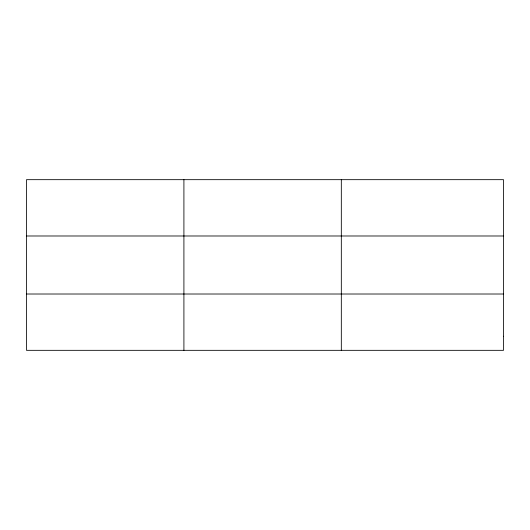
<?xml version="1.0" encoding="UTF-8"?>
<svg xmlns="http://www.w3.org/2000/svg" width="530" height="530" viewBox="0 0 530 530"><rect width="100%" height="100%" fill="white"/><g stroke="black" fill="none" stroke-linecap="round" stroke-linejoin="round"><path stroke-width="0.79" d="M183.91 350.33L183.91 179.67M341.32 350.33L341.32 179.67M26.5 235.989L503.5 235.989M26.5 294.011L503.5 294.011M503.5 336.252L503.5 350.33L26.5 350.33L26.5 179.67L503.5 179.67L503.5 336.252"/></g></svg>
